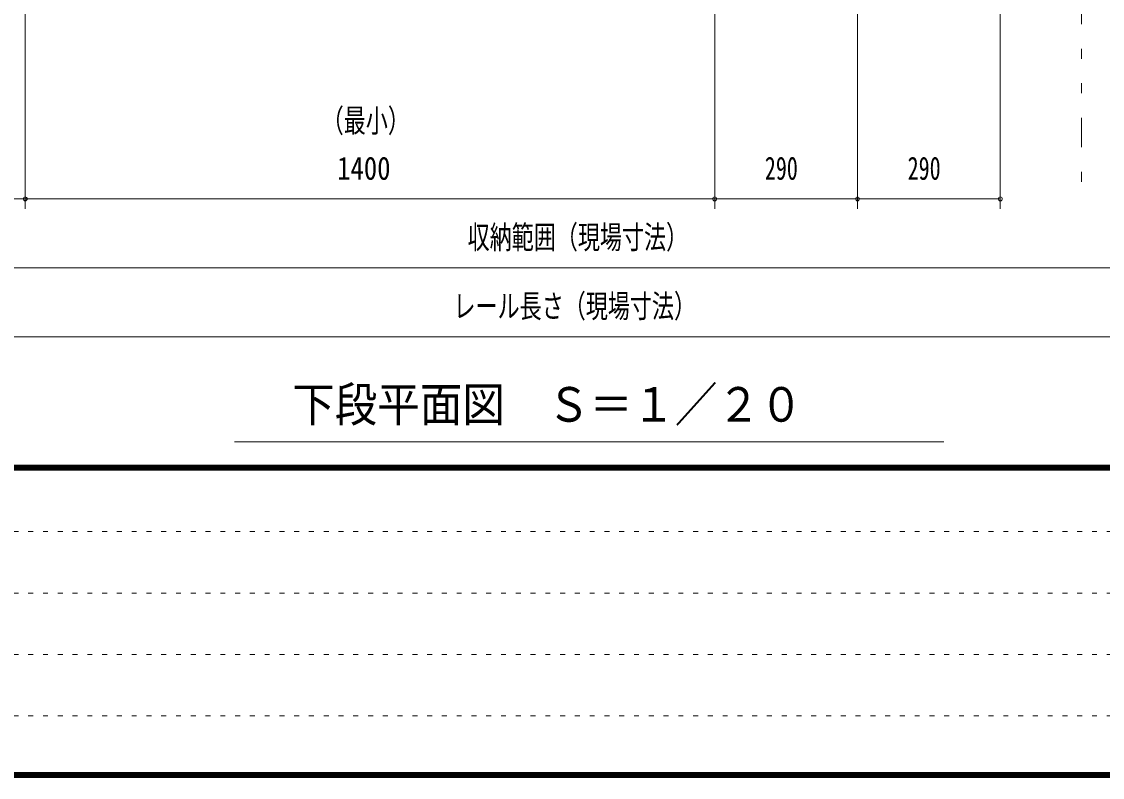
# Model space of a CAD drawing. Units: millimetres, scale not verified. Extents: x -5740 to 5740, y -4020 to 4020.
# Drawn here: x -3414 to -1219, y -4020 to -2485 of the extents above; entities that cross this region are included whole.
import ezdxf
from ezdxf.enums import TextEntityAlignment as Align

# ---------------------------------------------------------------- set-up
doc = ezdxf.new("R2010")
doc.units = ezdxf.units.MM
doc.header["$LTSCALE"] = 10
doc.linetypes.add('USER1', pattern=[3, 1, -2])
doc.linetypes.add('USER6', pattern=[25, 6, -5, 2, -5, 2, -5])
for name, color, linetype, lineweight in [('0-2_2-03BODL', 7, 'Continuous', 18), ('0-B_2-F', 3, 'Continuous', 18), ('1-0_0-00', 4, 'Continuous', 18)]:
    doc.layers.add(name, color=color, linetype=linetype, lineweight=lineweight)
doc.styles.add('ＭＳ ゴシック', font='')
doc.styles.get('ＭＳ ゴシック').set_extended_font_data('MS Gothic')

msp = doc.modelspace()

# ---------------------------------------------------------------- linework, layer by layer
at = {"layer": '0-2_2-03BODL', "color": 2, "linetype": 'USER6'}
msp.add_line((-1261.67, -180.13), (-1261.67, -2844.93), dxfattribs=at)
at = {"layer": '0-B_2-F'}
for p, q in [((-3406.67, -2864.93), (-3406.67, -1305.13)), ((-2006.67, -2864.93), (-2006.67, -1305.13)), ((-1716.67, -2864.93), (-1716.67, -1305.13)), ((-1426.67, -2864.93), (-1426.67, -1305.13)), ((-3696.67, -2844.93), (-3406.67, -2844.93)), ((-3406.67, -2844.93), (-2006.67, -2844.93)), ((-2006.67, -2844.93), (-1716.67, -2844.93)), ((-1716.67, -2844.93), (-1426.67, -2844.93)), ((-4326.67, -2984.93), (-296.67, -2984.93)), ((-4466.67, -3124.93), (-156.67, -3124.93)), ((-2981.67, -3338.55), (-1541.67, -3338.55))]:
    msp.add_line(p, q, dxfattribs=at)
for centre, start, end in [((-3406.67, -2844.93), 0, 180), ((-3406.67, -2844.93), 180, 0), ((-2006.67, -2844.93), 0, 180), ((-2006.67, -2844.93), 180, 0), ((-1716.67, -2844.93), 0, 180), ((-1716.67, -2844.93), 180, 0), ((-1426.67, -2844.93), 0, 180), ((-1426.67, -2844.93), 180, 0)]:
    msp.add_arc(centre, 4, start, end, dxfattribs=at)
at = {"layer": '1-0_0-00', "color": 5}
for p, q in [((-5730.47, -3385.85), (5729.53, -3385.85)), ((5729.53, -3386.85), (-5730.47, -3386.85)), ((-5730.47, -3387.85), (5729.53, -3387.85)), ((5729.53, -3388.85), (-5730.47, -3388.85)), ((-5730.47, -3389.85), (5729.53, -3389.85)), ((5729.53, -3390.85), (-5730.47, -3390.85)), ((-5730.47, -3391.85), (5729.53, -3391.85)), ((5729.53, -3392.85), (-5730.47, -3392.85)), ((-5730.47, -3393.85), (5729.53, -3393.85)), ((5729.53, -3394.85), (-5730.47, -3394.85)), ((-5730.47, -3395.85), (5729.53, -3395.85))]:
    msp.add_line(p, q, dxfattribs=at)
at = {"layer": '1-0_0-00', "color": 6, "linetype": 'USER1'}
for p, q in [((1559.53, -3520.65), (-5740.47, -3520.65)), ((-5740.47, -3645.45), (1559.54, -3645.45)), ((1559.54, -3770.25), (-5740.47, -3770.25)), ((-5740.47, -3895.05), (556.34, -3895.05))]:
    msp.add_line(p, q, dxfattribs=at)
at = {"layer": '1-0_0-00', "color": 5}
for points in [[(5739.53, 4020.15), (-5740.47, 4020.15), (-5740.47, -4019.85), (5739.53, -4019.85)], [(5738.53, 4019.15), (5738.53, -4018.85), (-5739.47, -4018.85), (-5739.47, 4019.15)], [(5737.53, 4018.15), (5737.53, -4017.85), (-5738.47, -4017.85), (-5738.47, 4018.15)], [(5736.53, 4017.15), (5736.53, -4016.85), (-5737.47, -4016.85), (-5737.47, 4017.15)], [(5735.53, 4016.15), (5735.53, -4015.85), (-5736.47, -4015.85), (-5736.47, 4016.15)], [(5734.53, 4015.15), (5734.53, -4014.85), (-5735.47, -4014.85), (-5735.47, 4015.15)], [(5733.53, 4014.15), (5733.53, -4013.85), (-5734.47, -4013.85), (-5734.47, 4014.15)], [(5732.53, 4013.15), (5732.53, -4012.85), (-5733.47, -4012.85), (-5733.47, 4013.15)], [(5731.53, 4012.15), (5731.53, -4011.85), (-5732.47, -4011.85), (-5732.47, 4012.15)], [(5730.53, 4011.15), (5730.53, -4010.85), (-5731.47, -4010.85), (-5731.47, 4011.15)], [(5729.53, 4010.15), (5729.53, -4009.85), (-5730.47, -4009.85), (-5730.47, 4010.15)]]:
    msp.add_lwpolyline(points, close=True, dxfattribs=at)

# ---------------------------------------------------------------- texts
at = {"layer": '0-B_2-F', "color": 7, "style": 'ＭＳ ゴシック'}
for s, height, width, p in [('（最小）', 46.89, 0.7, (-2804.67, -2723.58)), ('1400', 46.89, 0.85, (-2773.32, -2820.13)), ('290', 46.89, 0.7, (-1904.84, -2820.13)), ('290', 46.89, 0.7, (-1614.84, -2820.13)), ('収納範囲（現場寸法）', 46.89, 0.7, (-2508.35, -2960.13)), ('レール長さ（現場寸法）', 46.89, 0.7, (-2537.03, -3100.13)), ('下段平面図\u3000Ｓ＝１／２０', 70.33, 0.9, (-2864.5, -3318.54))]:
    msp.add_text(s, height=height, dxfattribs=dict(at, width=width)).set_placement(p, align=Align.BOTTOM_LEFT)

doc.saveas('drawing.dxf')
